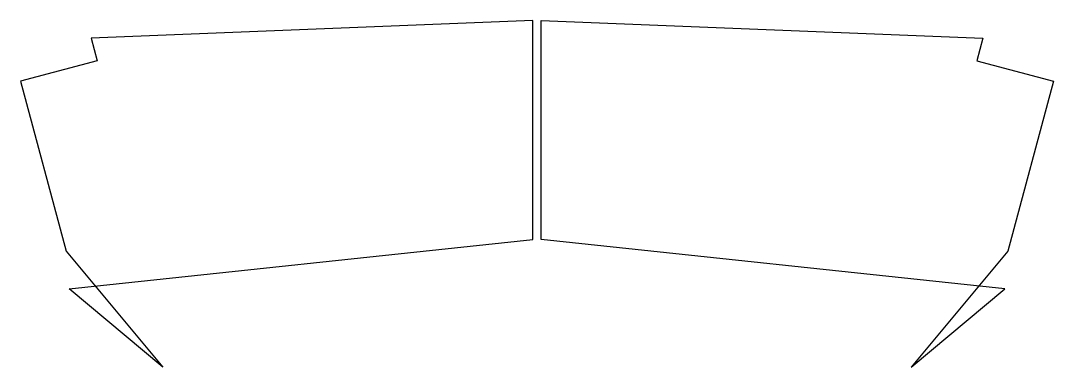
# Model space of a CAD drawing. Header units: millimetres. Extents: x -131 to 110, y -38 to 42.
import ezdxf

# ---------------------------------------------------------------- set-up
doc = ezdxf.new("R2010")
doc.units = ezdxf.units.MM

msp = doc.modelspace()

# ---------------------------------------------------------------- linework, layer by layer
for p, q in [((-11.5, 42.5), (-114.51, 38.45)), ((-11.5, -8.5), (-11.5, 42.5)), ((-9.5, -8.5), (-9.5, 42.5)), ((-9.5, 42.5), (93.51, 38.45)), ((-114.51, 38.45), (-113.08, 33.14)), ((93.51, 38.45), (92.08, 33.14)), ((-113.08, 33.14), (-130.95, 28.35)), ((92.08, 33.14), (109.95, 28.35)), ((-130.95, 28.35), (-120.34, -11.25)), ((109.95, 28.35), (99.34, -11.25)), ((-119.63, -20.03), (-11.5, -8.5)), ((98.63, -20.03), (-9.5, -8.5)), ((-120.34, -11.25), (-97.8, -38.35)), ((99.34, -11.25), (76.8, -38.35)), ((-97.8, -38.35), (-119.63, -20.03)), ((76.8, -38.35), (98.63, -20.03))]:
    msp.add_line(p, q)

doc.saveas('drawing.dxf')
